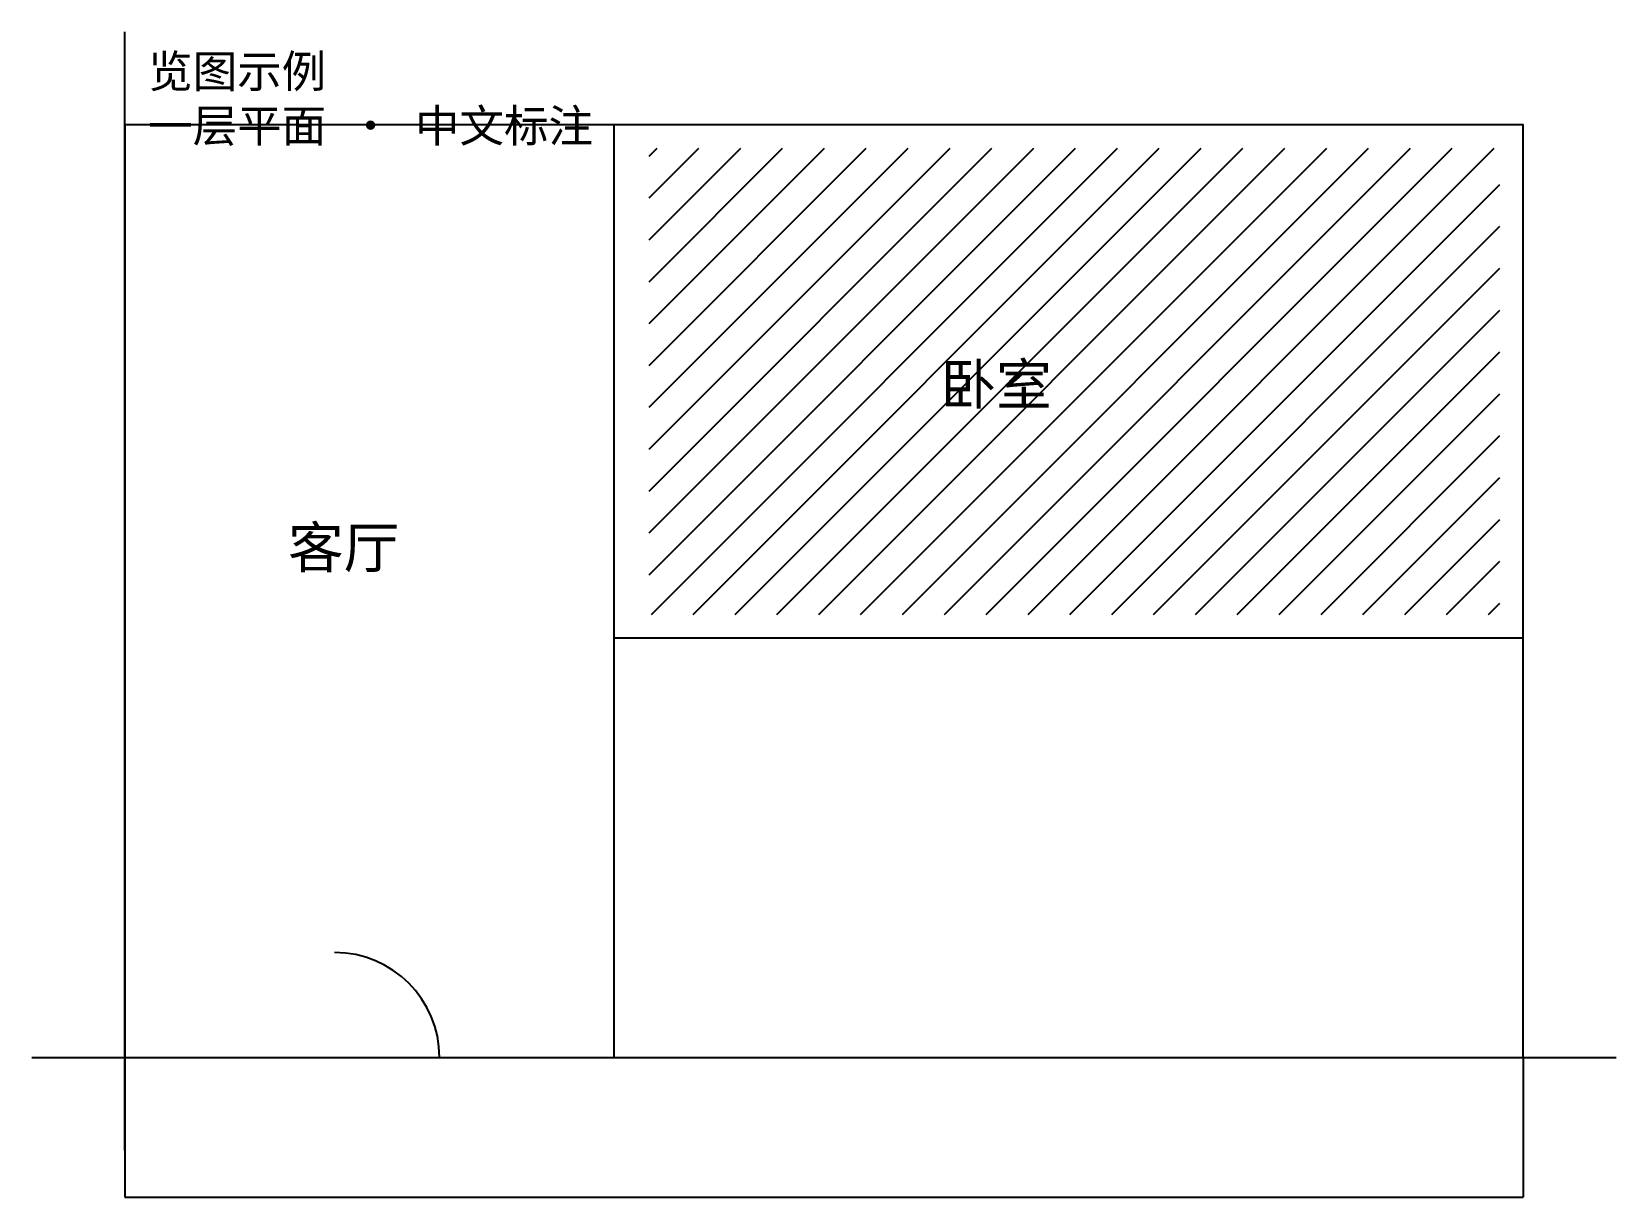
# Model space of a CAD drawing. Header units: millimetres. Extents: x -800 to 12800, y -1201 to 8800.
import ezdxf

# ---------------------------------------------------------------- set-up
doc = ezdxf.new("R2010")
doc.units = ezdxf.units.MM
for name, color, linetype in [('填充', 8, 'Continuous'), ('墙', 1, 'Continuous'), ('文字', 7, 'Continuous'), ('标注', 2, 'Continuous'), ('轴网', 4, 'Continuous'), ('门窗', 3, 'Continuous')]:
    doc.layers.add(name, color=color, linetype=linetype)
doc.styles.add('CN', font='simsun.ttf')
doc.styles.add('OpenSansCondensed-Light', font='OpenSansCondensed-Light.ttf')
doc.dimstyles.get("Standard").update_dxf_attribs({"dimtxt": 2.5, "dimasz": 2.5, "dimexe": 1.25, "dimexo": 0.625, "dimtad": 1, "dimcen": 2.5, "dimazin": 3, "dimtfac": 1, "dimtmove": 0, "dimatfit": 3})

# ---------------------------------------------------------------- blocks, each defined once
blk = doc.blocks.new('门')
at = {"layer": '门窗'}
blk.add_line((0, 0), (900, 0), dxfattribs=at)
blk.add_arc((0, 0), 900, 0, 90, dxfattribs=at)
blk = doc.blocks.new('_CLOSEDFILLED')
at = {"color": 0, "linetype": 'ByBlock'}
blk.add_solid([(-1, 0), (0, 0), (-1, 0)], dxfattribs=at)
blk = doc.blocks.new('*D1')
for p, q in [((0, 0), (0, -1200)), ((12000, 0), (12000, -1200)), ((0.25, -1200), (5997.5, -1200)), ((6002.5, -1200), (11999.75, -1200))]:
    blk.add_line(p, q)
at = {"layer": 'Defpoints'}
for p in [(0, 0), (12000, 0), (0, -1200)]:
    blk.add_point(p, dxfattribs=at)
at = {"layer": '标注', "xscale": 0.25, "yscale": 0.25, "rotation": 180}
blk.add_blockref('_CLOSEDFILLED', (0, -1200), dxfattribs=at)
at = {"layer": '标注', "xscale": 0.25, "yscale": 0.25}
blk.add_blockref('_CLOSEDFILLED', (12000, -1200), dxfattribs=at)
at = {"layer": '标注', "insert": (6000, -1200), "char_height": 1, "attachment_point": 5, "style": 'OpenSansCondensed-Light'}
blk.add_mtext('12000', dxfattribs=at)

msp = doc.modelspace()

# ---------------------------------------------------------------- hatches: boundary and pattern name
at = {"layer": '填充'}
h = msp.add_hatch(dxfattribs=at)
h.set_pattern_fill('ANSI31', scale=80)
h.paths.add_polyline_path([(4500, 3800), (11800, 3800), (11800, 7800), (4500, 7800)])

# ---------------------------------------------------------------- linework, layer by layer
at = {"layer": '墙'}
for p, q in [((4200, 0), (4200, 8000)), ((4200, 3600), (12000, 3600))]:
    msp.add_line(p, q, dxfattribs=at)
msp.add_lwpolyline([(0, 0), (12000, 0), (12000, 8000), (0, 8000)], close=True, dxfattribs=at)
at = {"layer": '轴网'}
for p, q in [((0, -800), (0, 8800)), ((-800, 0), (12800, 0))]:
    msp.add_line(p, q, dxfattribs=at)

# ---------------------------------------------------------------- block references
at = {"layer": '门窗'}
msp.add_blockref('门', (1800, 0), dxfattribs=at)

# ---------------------------------------------------------------- texts
at = {"layer": '文字', "style": 'CN'}
for s, p in [('卧室', (7000, 5600)), ('客厅', (1400, 4200))]:
    msp.add_text(s, height=350, dxfattribs=at).set_placement(p)
at = {"layer": '文字', "insert": (200, 8600), "char_height": 280, "attachment_point": 1, "style": 'CN'}
msp.add_mtext('览图示例\\P一层平面 · 中文标注', dxfattribs=at)

# ---------------------------------------------------------------- dimensions: what is measured, and where the dimension line sits
at = {"layer": '标注'}
dim = msp.add_linear_dim(base=(0, -1200), p1=(0, 0), p2=(12000, 0), dimstyle='Standard', dxfattribs=at)
dim.commit()
dim.dimension.update_dxf_attribs({"geometry": '*D1', "text_midpoint": (6000, -1200)})

doc.saveas('drawing.dxf')
